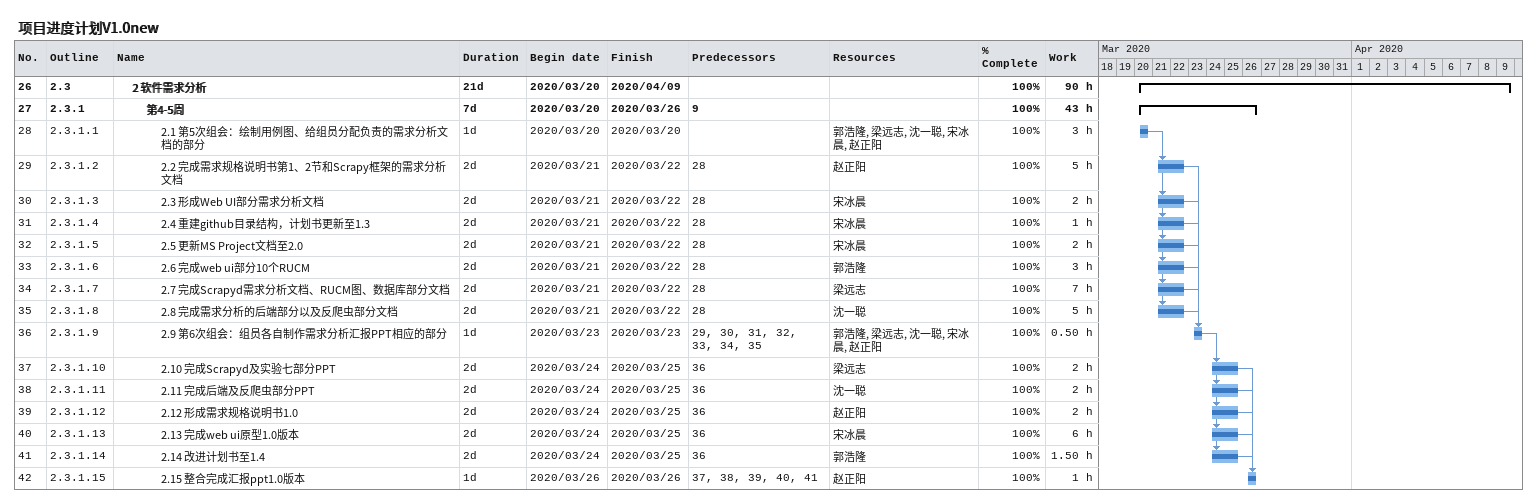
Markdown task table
项目进度计划V1.0new

| ID | WBS | Task | Duration | Start | Finish | Predecessors | Resources | % complete | Work (h) |
|---|---|---|---|---|---|---|---|---|---|
| 26 | 2.3 | **2 软件需求分析** | 21d | 2020-03-20 | 2020-04-09 |  |  | 100 | 90 |
| 27 | 2.3.1 | **第4-5周** | 7d | 2020-03-20 | 2020-03-26 | 9 |  | 100 | 43 |
| 28 | 2.3.1.1 | 2.1 第5次组会：绘制用例图、给组员分配负责的需求分析文档的部分 | 1d | 2020-03-20 | 2020-03-20 |  | 郭浩隆, 梁远志, 沈一聪, 宋冰晨, 赵正阳 | 100 | 3 |
| 29 | 2.3.1.2 | 2.2 完成需求规格说明书第1、2节和Scrapy框架的需求分析文档 | 2d | 2020-03-21 | 2020-03-22 | 28 | 赵正阳 | 100 | 5 |
| 30 | 2.3.1.3 | 2.3 形成Web UI部分需求分析文档 | 2d | 2020-03-21 | 2020-03-22 | 28 | 宋冰晨 | 100 | 2 |
| 31 | 2.3.1.4 | 2.4 重建github目录结构，计划书更新至1.3 | 2d | 2020-03-21 | 2020-03-22 | 28 | 宋冰晨 | 100 | 1 |
| 32 | 2.3.1.5 | 2.5 更新MS Project文档至2.0 | 2d | 2020-03-21 | 2020-03-22 | 28 | 宋冰晨 | 100 | 2 |
| 33 | 2.3.1.6 | 2.6 完成web ui部分10个RUCM | 2d | 2020-03-21 | 2020-03-22 | 28 | 郭浩隆 | 100 | 3 |
| 34 | 2.3.1.7 | 2.7 完成Scrapyd需求分析文档、RUCM图、数据库部分文档 | 2d | 2020-03-21 | 2020-03-22 | 28 | 梁远志 | 100 | 7 |
| 35 | 2.3.1.8 | 2.8 完成需求分析的后端部分以及反爬虫部分文档 | 2d | 2020-03-21 | 2020-03-22 | 28 | 沈一聪 | 100 | 5 |
| 36 | 2.3.1.9 | 2.9 第6次组会：组员各自制作需求分析汇报PPT相应的部分 | 1d | 2020-03-23 | 2020-03-23 | 29, 30, 31, 32, 33, 34, 35 | 郭浩隆, 梁远志, 沈一聪, 宋冰晨, 赵正阳 | 100 | 0.50 |
| 37 | 2.3.1.10 | 2.10 完成Scrapyd及实验七部分PPT | 2d | 2020-03-24 | 2020-03-25 | 36 | 梁远志 | 100 | 2 |
| 38 | 2.3.1.11 | 2.11 完成后端及反爬虫部分PPT | 2d | 2020-03-24 | 2020-03-25 | 36 | 沈一聪 | 100 | 2 |
| 39 | 2.3.1.12 | 2.12 形成需求规格说明书1.0 | 2d | 2020-03-24 | 2020-03-25 | 36 | 赵正阳 | 100 | 2 |
| 40 | 2.3.1.13 | 2.13 完成web ui原型1.0版本 | 2d | 2020-03-24 | 2020-03-25 | 36 | 宋冰晨 | 100 | 6 |
| 41 | 2.3.1.14 | 2.14 改进计划书至1.4 | 2d | 2020-03-24 | 2020-03-25 | 36 | 郭浩隆 | 100 | 1.50 |
| 42 | 2.3.1.15 | 2.15 整合完成汇报ppt1.0版本 | 1d | 2020-03-26 | 2020-03-26 | 37, 38, 39, 40, 41 | 赵正阳 | 100 | 1 |
